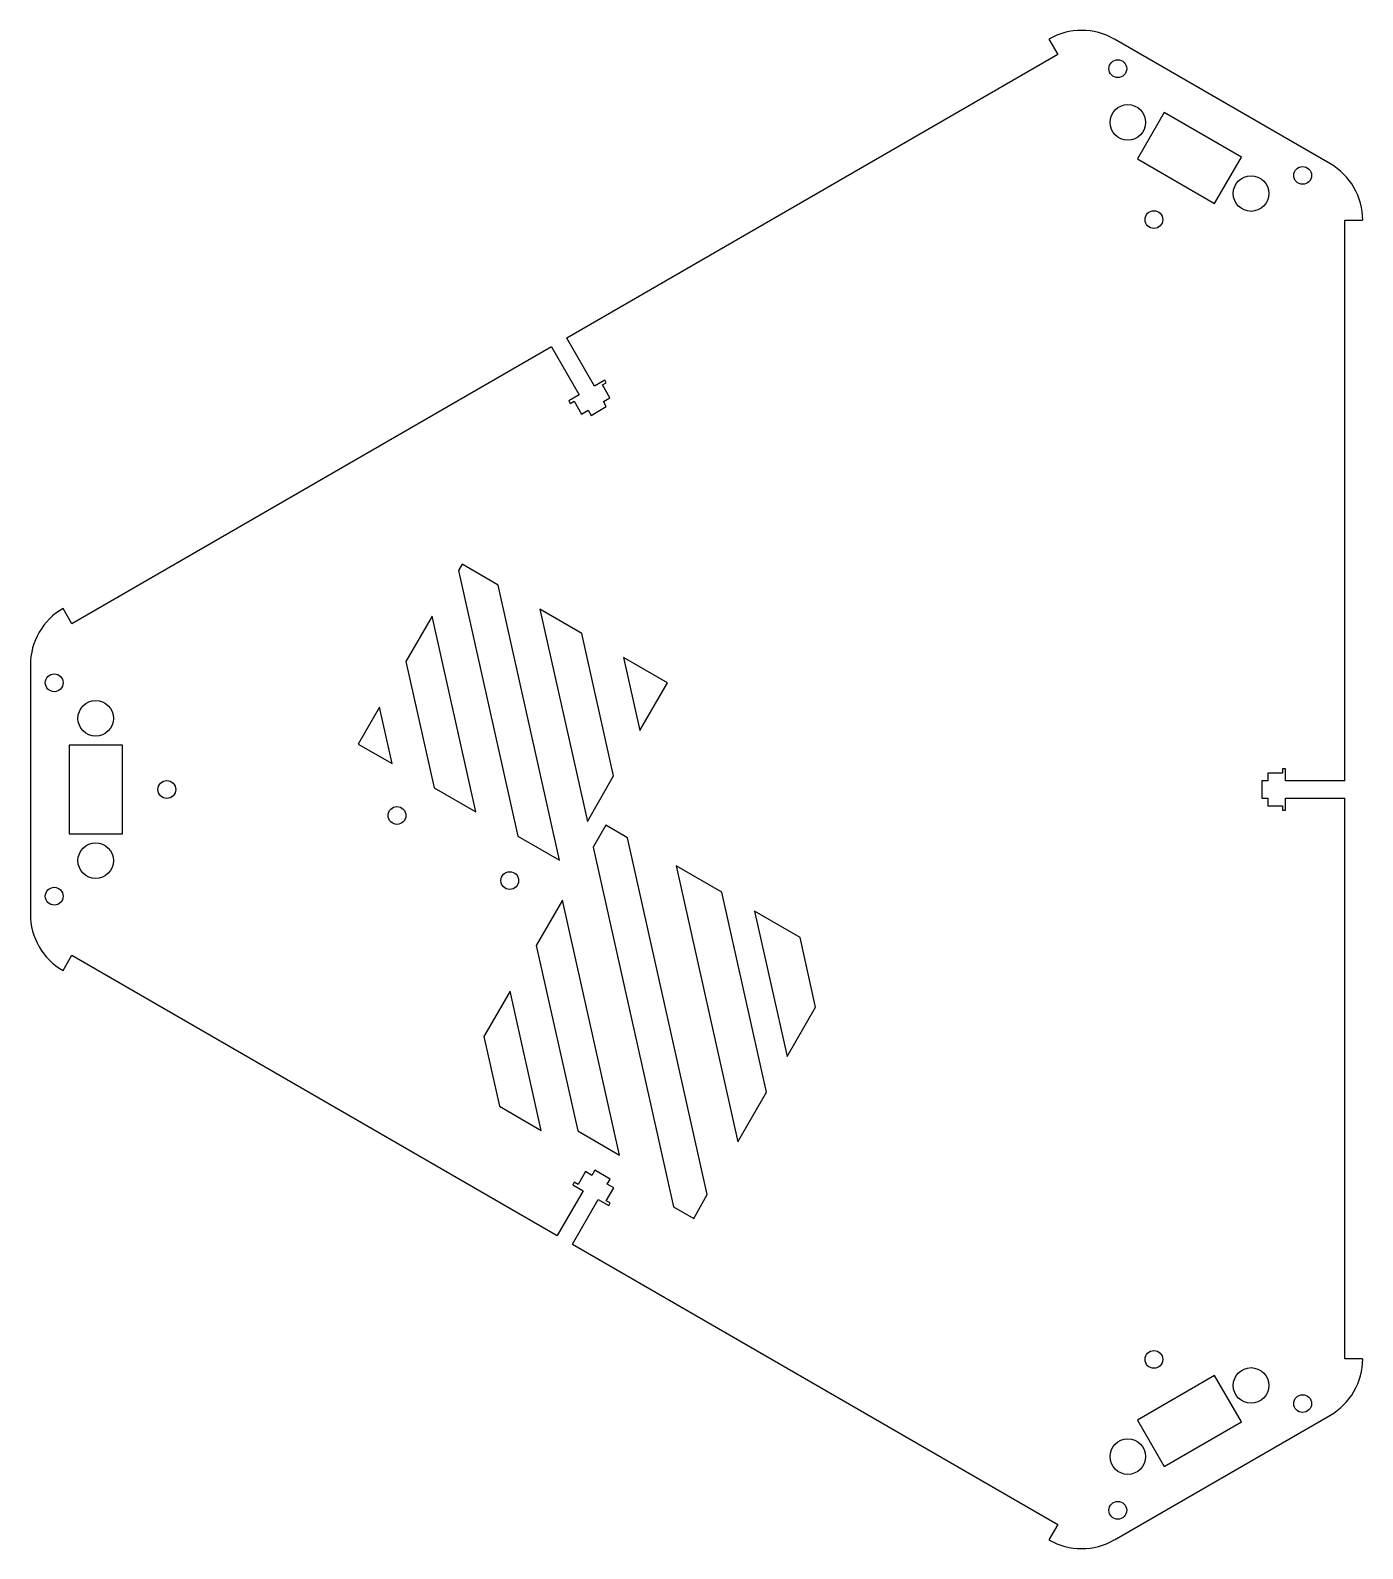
# Model space of a CAD drawing. Extents: x -134 to 91, y -128 to 128.
import ezdxf

# ---------------------------------------------------------------- set-up
doc = ezdxf.new("R2010")
doc.units = 0
doc.layers.get('0').update_dxf_attribs({"linetype": 'CONTINUOUS'})

msp = doc.modelspace()

# ---------------------------------------------------------------- linework, layer by layer
at = {"color": 7, "linetype": 'CONTINUOUS'}
for p, q in [((37.8, 126.57), (39.3, 123.97)), ((85.2, 105.57), (48.83, 126.57)), ((39.3, 123.97), (-43.55, 76.14)), ((57.25, 114.17), (52.75, 106.37)), ((70.25, 106.67), (57.25, 114.17)), ((52.75, 106.37), (65.75, 98.87)), ((65.75, 98.87), (70.25, 106.67)), ((87.71, 96.02), (90.71, 96.02)), ((87.71, 1.48), (87.71, 96.02)), ((-46.11, 74.66), (-127.01, 27.95)), ((-46.11, 74.66), (-41.44, 66.56)), ((-38.87, 68.04), (-43.55, 76.14)), ((-37.12, 69.05), (-38.87, 68.04)), ((-37.52, 68.24), (-36.87, 68.62)), ((-36.27, 66.08), (-37.52, 68.24)), ((-36.87, 68.62), (-37.12, 69.05)), ((-41.44, 66.56), (-43.19, 65.55)), ((-43.19, 65.55), (-42.94, 65.12)), ((-42.94, 65.12), (-42.29, 65.49)), ((-42.29, 65.49), (-41.04, 63.33)), ((-39.44, 63.1), (-36.87, 64.58)), ((-37.37, 65.44), (-36.27, 66.08)), ((-36.87, 64.58), (-37.37, 65.44)), ((-41.04, 63.33), (-39.94, 63.96)), ((-39.94, 63.96), (-39.44, 63.1)), ((-61.21, 37.98), (-61.83, 36.92)), ((-61.83, 36.92), (-51.8, -7.86)), ((-55.13, 34.47), (-61.21, 37.98)), ((-44.74, -11.94), (-55.13, 34.47)), ((-127.01, 27.95), (-128.51, 30.55)), ((-66.26, 29.24), (-70.69, 21.57)), ((-58.86, -3.79), (-66.26, 29.24)), ((-41.01, 26.32), (-48.07, 30.4)), ((-48.07, 30.4), (-40.06, -5.39)), ((-35.63, 2.29), (-41.01, 26.32)), ((-134.03, 21), (-134.03, -21)), ((-70.69, 21.57), (-65.93, 0.29)), ((-26.57, 17.98), (-33.95, 22.24)), ((-33.95, 22.24), (-31.2, 9.96)), ((-31.2, 9.96), (-26.57, 17.98)), ((-75.12, 13.89), (-78.71, 7.67)), ((-72.99, 4.37), (-75.12, 13.89)), ((-127.5, 7.5), (-127.5, -7.5)), ((-118.5, 7.5), (-127.5, 7.5)), ((-118.5, -7.5), (-118.5, 7.5)), ((-78.71, 7.67), (-72.99, 4.37)), ((77.21, 2.75), (74.71, 2.75)), ((74.71, 2.75), (74.71, 1.48)), ((77.71, 3.5), (77.21, 3.5)), ((77.21, 3.5), (77.21, 2.75)), ((77.71, 1.48), (77.71, 3.5)), ((-65.93, 0.29), (-58.86, -3.79)), ((-40.06, -5.39), (-35.63, 2.29)), ((74.71, 1.48), (73.71, 1.48)), ((73.71, 1.48), (73.71, -1.48)), ((87.71, 1.48), (77.71, 1.48)), ((73.71, -1.48), (74.71, -1.48)), ((74.71, -1.48), (74.71, -2.75)), ((77.71, -3.5), (77.71, -1.48)), ((77.71, -1.48), (87.71, -1.48)), ((87.71, -96.02), (87.71, -1.48)), ((74.71, -2.75), (77.21, -2.75)), ((77.21, -2.75), (77.21, -3.5)), ((77.21, -3.5), (77.71, -3.5)), ((-127.5, -7.5), (-118.5, -7.5)), ((-36.97, -6.03), (-39.09, -9.71)), ((-33.29, -8.16), (-36.97, -6.03)), ((-51.8, -7.86), (-44.74, -11.94)), ((-39.09, -9.71), (-25.52, -70.38)), ((-19.83, -68.34), (-33.29, -8.16)), ((-17.41, -17.33), (-25.08, -12.9)), ((-25.08, -12.9), (-14.67, -59.41)), ((-9.86, -51.07), (-17.41, -17.33)), ((-44.25, -18.64), (-48.68, -26.31)), ((-34.62, -61.66), (-44.25, -18.64)), ((-4.19, -24.96), (-11.87, -20.53)), ((-11.87, -20.53), (-6.38, -45.05)), ((-1.56, -36.71), (-4.19, -24.96)), ((-128.51, -30.55), (-127.01, -27.95)), ((-127.01, -27.95), (-45.14, -75.22)), ((-48.68, -26.31), (-41.68, -57.59)), ((-53.11, -33.99), (-57.54, -41.66)), ((-47.85, -57.49), (-53.11, -33.99)), ((-6.38, -45.05), (-1.56, -36.71)), ((-57.54, -41.66), (-54.91, -53.41)), ((-14.67, -59.41), (-9.86, -51.07)), ((-54.91, -53.41), (-47.85, -57.49)), ((-41.68, -57.59), (-34.62, -61.66)), ((-42.29, -66.24), (-42.54, -66.68)), ((-41.64, -66.62), (-42.29, -66.24)), ((-40.39, -64.45), (-41.64, -66.62)), ((-39.29, -65.09), (-40.39, -64.45)), ((-38.79, -64.22), (-39.29, -65.09)), ((-36.22, -65.7), (-38.79, -64.22)), ((-36.72, -66.57), (-36.22, -65.7)), ((-35.62, -67.2), (-36.72, -66.57)), ((-40.79, -67.69), (-45.14, -75.22)), ((-42.54, -66.68), (-40.79, -67.69)), ((-36.87, -69.37), (-35.62, -67.2)), ((-22.13, -72.34), (-19.83, -68.34)), ((-42.57, -76.7), (-38.22, -69.17)), ((-38.22, -69.17), (-36.47, -70.18)), ((-36.22, -69.74), (-36.87, -69.37)), ((-36.47, -70.18), (-36.22, -69.74)), ((-25.52, -70.38), (-22.13, -72.34)), ((-42.57, -76.7), (39.3, -123.97)), ((90.71, -96.02), (87.71, -96.02)), ((65.75, -98.87), (52.75, -106.37)), ((70.25, -106.67), (65.75, -98.87)), ((48.83, -126.57), (85.2, -105.57)), ((52.75, -106.37), (57.25, -114.17)), ((57.25, -114.17), (70.25, -106.67)), ((39.3, -123.97), (37.8, -126.57))]:
    msp.add_line(p, q, dxfattribs=at)
for centre, radius in [((49.41, 121.58), 1.5), ((51.11, 112.52), 3), ((80.59, 103.58), 1.5), ((71.89, 100.52), 3), ((55.5, 96.13), 1.5), ((-130, 18), 1.5), ((-123, 12), 3), ((-111, 0), 1.5), ((-72.18, -4.38), 1.5), ((-123, -12), 3), ((-53.16, -15.36), 1.5), ((-130, -18), 1.5), ((55.5, -96.13), 1.5), ((71.89, -100.52), 3), ((80.59, -103.58), 1.5), ((51.11, -112.52), 3), ((49.41, -121.58), 1.5)]:
    msp.add_circle(centre, radius, dxfattribs=at)
for centre, radius, start, end in [((43.31, 117.02), 11.03, 60, 120), ((79.69, 96.02), 11.03, 0, 60), ((-123, 21), 11.02, 120, 180), ((-123, -21), 11.03, 180, 240), ((79.69, -96.02), 11.03, 300, 0), ((43.31, -117.02), 11.02, 240, 300)]:
    msp.add_arc(centre, radius, start, end, dxfattribs=at)

doc.saveas('drawing.dxf')
